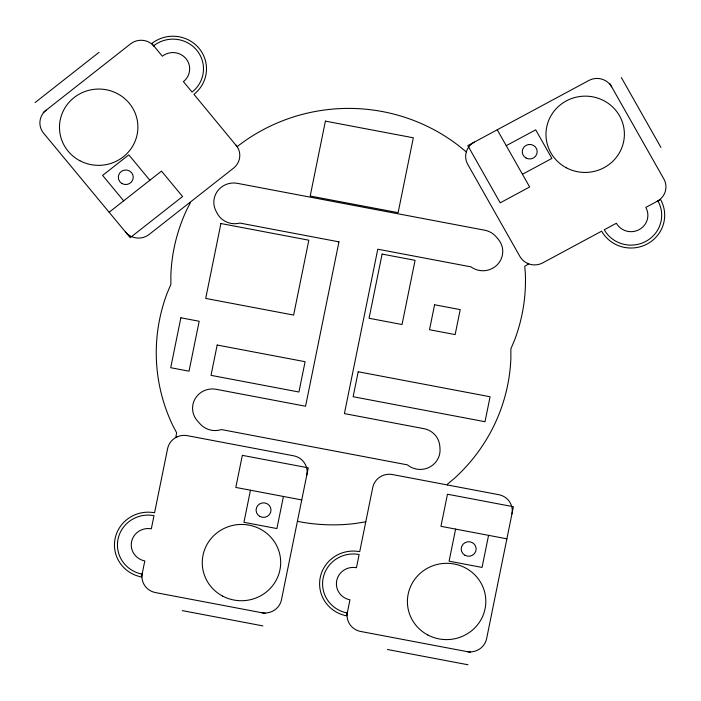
<?xml version="1.0" encoding="UTF-8"?>
<svg xmlns="http://www.w3.org/2000/svg" width="701" height="701" viewBox="0 0 701 701"><rect width="100%" height="100%" fill="white"/><g stroke="black" fill="none" stroke-linecap="round" stroke-linejoin="round"><path stroke-width="1.05" d="M447.413 484.952L447.58 484.058L454.187 478.538A177.388 172.56 -3 0 0 510.871 358.36L510.863 348.844L514.595 340.038A177.388 172.56 -3 0 0 525.338 273.486L524.742 266.292L528.773 263.839L527.494 263.374M250.459 490.218L243.939 522.315L276.913 528.563L283.432 496.466M455.606 529.097L449.087 561.186L482.051 567.433L488.571 535.345M466.305 151.889L457.753 145.011A177.388 172.56 -3 0 0 238.138 145.887L237.157 146.702L193.94 94.337A33.613 32.693 -3 0 0 199.058 48.351A33.613 32.693 -3 0 0 151.81 43.506L162.343 56.211A16.806 16.351 -3 0 1 185.967 58.639A16.806 16.351 -3 0 1 183.408 81.631L192.074 92.076A30.625 29.793 -3 0 0 196.736 50.183A30.625 29.793 -3 0 0 153.685 45.767M35.05 102.591L99.06 52.303M43.243 112.475L130.526 43.909A16.806 16.351 -3 0 1 154.15 46.327M109.137 212.254L161.502 171.114L182.567 196.534L130.202 237.674L43.593 133.181A16.806 16.351 -3 0 1 46.152 110.188M177.038 436.898L175.828 437.564L176.599 432.701L172.639 425.174A177.388 172.56 -3 0 1 167.145 293.22L170.878 284.413L170.869 274.897A177.388 172.56 -3 0 1 186.939 209.362L190.304 202.913L189.91 202.423M506.245 145.668L535.695 129.825L551.897 158.426L522.447 174.269M365.773 521.824L354.688 523.577A177.388 172.56 -3 0 1 299.231 521.684L297.417 521.264M301.745 499.936L235.808 487.44L242.327 455.343L308.265 467.839L281.469 599.784A16.806 16.351 -3 0 1 261.727 612.709M506.884 538.815L440.947 526.32L447.466 494.223L513.404 506.718L486.617 638.664A16.806 16.351 -3 0 1 466.866 651.588M265.39 613.401L155.491 592.582A16.806 16.351 -3 0 1 142.268 573.409M470.537 652.28L360.638 631.452A16.806 16.351 -3 0 1 347.407 612.28M182.26 610.615L262.857 625.888M387.408 649.494L467.996 664.767M149.865 180.253L128.8 154.842L102.618 175.408L123.683 200.828M621.331 77.522L660.929 147.438M609.879 83.682L663.873 179.027A16.806 16.351 -3 0 1 657.258 201.248M497.246 129.773L529.649 186.983L500.199 202.826L467.804 145.624L588.858 80.484A16.806 16.351 -3 0 1 611.675 86.863M347.267 612.998A30.625 29.793 -3 0 1 323.161 578.062A30.625 29.793 -3 0 1 359.14 554.517L356.459 567.705A16.806 16.351 -3 0 0 336.717 580.63A16.806 16.351 -3 0 0 349.939 599.802L346.688 615.846A33.613 32.693 -3 0 1 320.234 577.51A33.613 32.693 -3 0 1 359.718 551.661L372.757 487.467A16.806 16.351 -3 0 1 392.499 474.551L498.735 494.678A16.806 16.351 -3 0 1 511.958 513.851M142.119 574.119A30.625 29.793 -3 0 1 118.022 539.183A30.625 29.793 -3 0 1 154.001 515.638L151.32 528.834A16.806 16.351 -3 0 0 131.578 541.75A16.806 16.351 -3 0 0 144.8 560.923L141.541 576.976A33.613 32.693 -3 0 1 115.087 538.631A33.613 32.693 -3 0 1 154.579 512.782L167.609 448.596A16.806 16.351 -3 0 1 187.351 435.671L293.588 455.799A16.806 16.351 -3 0 1 306.81 474.971M657.906 200.898A30.625 29.793 -3 0 1 645.84 241.389A30.625 29.793 -3 0 1 604.253 229.77L616.363 223.251A16.806 16.351 -3 0 0 639.181 229.63A16.806 16.351 -3 0 0 645.805 207.408L660.526 199.487A33.613 32.693 -3 0 1 647.277 243.93A33.613 32.693 -3 0 1 601.633 231.172L542.749 262.866A16.806 16.351 -3 0 1 519.923 256.487L467.725 164.323A16.806 16.351 -3 0 1 474.349 142.101M236.079 145.168A16.806 16.351 -3 0 1 233.521 168.161L149.147 234.449A16.806 16.351 -3 0 1 125.523 232.022M180.858 317.781L170.72 367.71L189.033 371.18L199.172 321.26L180.858 317.781M220.92 223.531L205.708 298.424L293.631 315.082L308.834 240.198L220.92 223.531M217.17 345.032L211.019 375.35L298.933 392.008L305.093 361.698L217.17 345.032M325.404 121.124L310.201 196.017L398.115 212.675L413.327 137.79L325.404 121.124M338.951 241.845L305.566 406.238L216.188 389.3A19.794 19.251 -3 0 0 195.228 398.597A19.794 19.251 -3 0 0 197.41 420.872A62.722 61.013 -3 0 0 201.529 425.332A19.794 19.251 -3 0 0 221.402 429.555L407.43 464.868A19.794 19.251 -3 0 0 429.266 467.304A19.794 19.251 -3 0 0 440 448.605A47.09 45.802 -3 0 0 439.527 444.084A19.794 19.251 -3 0 0 423.895 428.661L344.401 413.599L377.778 249.205L471.019 266.871L472.115 267.642A19.794 19.251 -3 0 0 497.745 264.251A19.794 19.251 -3 0 0 498.122 239.094A52.628 51.191 -3 0 0 494.766 235.343A19.794 19.251 -3 0 0 484.733 230.217L237.464 183.355A19.794 19.251 -3 0 0 217.827 190.698A19.794 19.251 -3 0 0 216.004 211.071A45.977 44.733 -3 0 0 218.134 214.918A19.794 19.251 -3 0 0 238.287 223.409L239.838 223.058L338.951 241.845M358.202 371.767L353.138 396.722L485.013 421.713L490.087 396.757L358.202 371.767M382.106 254.077L369.068 318.272L402.041 324.519L415.071 260.325L382.106 254.077M434.585 304.76L429.511 329.724L455.151 334.587L460.224 309.623L434.585 304.76M464.956 555.288A7.466 7.264 -3 0 0 476.154 548.953A7.466 7.264 -3 0 0 464.938 542.705A7.466 7.264 -3 0 0 464.956 555.288M427.794 634.975A39.212 38.143 -3 0 0 485.811 600.468A39.212 38.143 -3 0 0 426.234 568.923A39.212 38.143 -3 0 0 427.794 634.975M259.817 516.409A7.466 7.264 -3 0 0 271.007 510.074A7.466 7.264 -3 0 0 259.799 503.826A7.466 7.264 -3 0 0 259.817 516.409M222.655 596.104A39.212 38.143 -3 0 0 280.672 561.597A39.212 38.143 -3 0 0 221.095 530.052A39.212 38.143 -3 0 0 222.655 596.104M526.065 158.04A7.466 7.264 -3 0 0 537.194 151.582A7.466 7.264 -3 0 0 525.916 145.457A7.466 7.264 -3 0 0 526.065 158.04M566.364 167.811A39.212 38.143 -3 0 0 624.381 133.304A39.212 38.143 -3 0 0 564.804 101.759A39.212 38.143 -3 0 0 566.364 167.811M121.974 183.539A7.466 7.264 -3 0 0 133.243 177.318A7.466 7.264 -3 0 0 122.105 170.948A7.466 7.264 -3 0 0 121.974 183.539M79.87 160.722A39.212 38.143 -3 0 0 137.887 126.215A39.212 38.143 -3 0 0 78.31 94.67A39.212 38.143 -3 0 0 79.87 160.722"/></g></svg>
